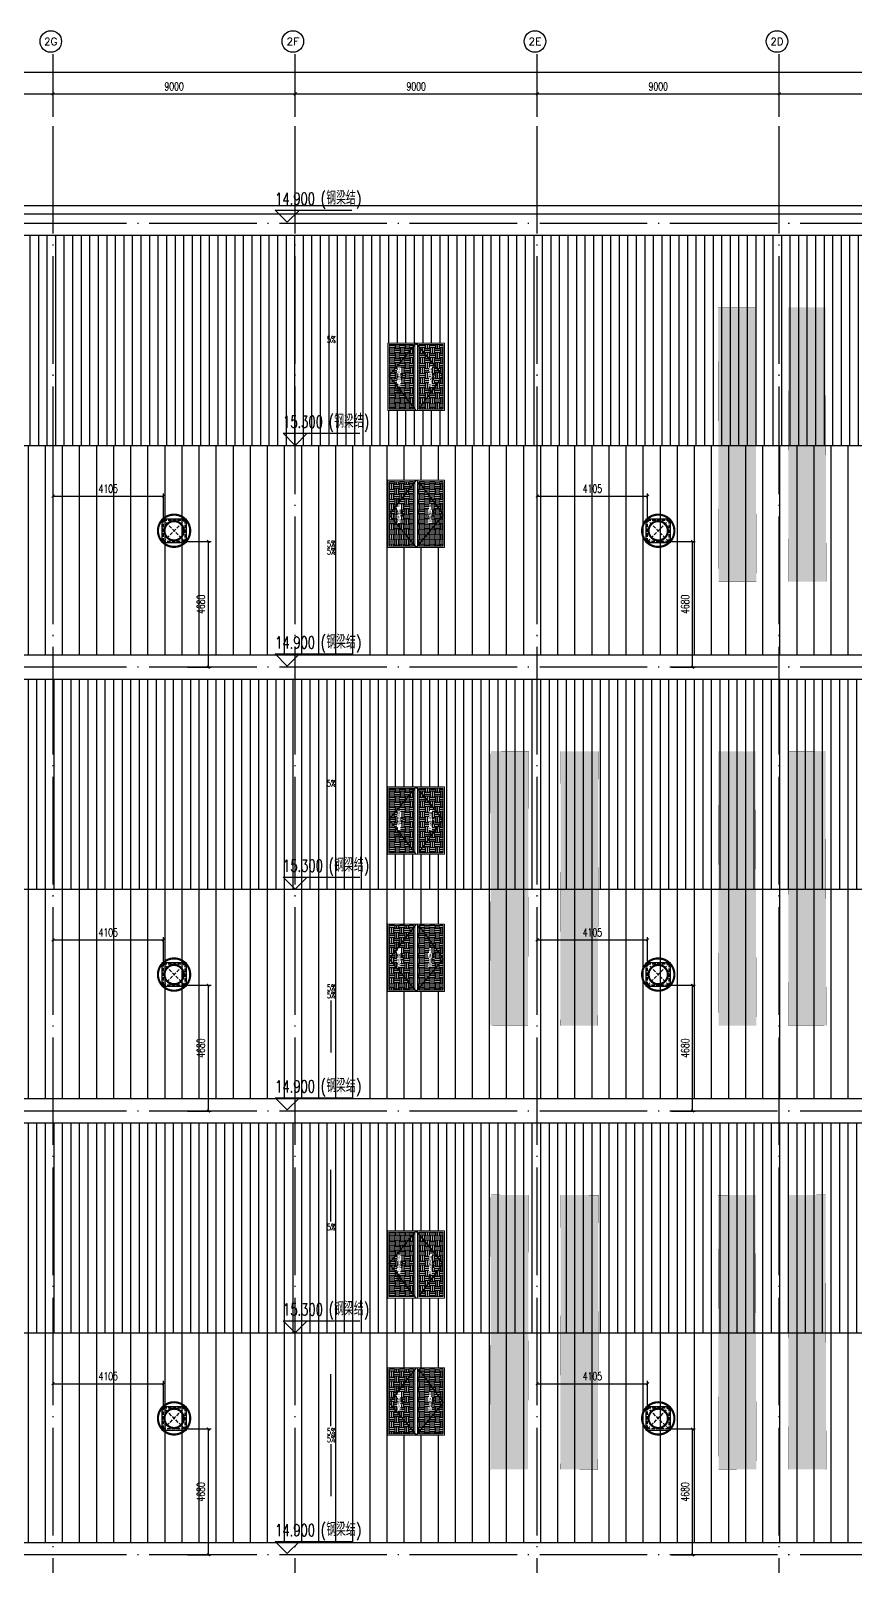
# Model space of a CAD drawing. Extents: x -555607 to 460190, y 498714 to 1664455.
# Drawn here: x 316315 to 346972, y 672646 to 729736 of the extents above; entities that cross this region are included whole.
import ezdxf
from ezdxf.enums import TextEntityAlignment as Align

# ---------------------------------------------------------------- set-up
doc = ezdxf.new("R2010")
doc.units = 0
doc.header["$LTSCALE"] = 1000
doc.header["$MEASUREMENT"] = 0
for name, pattern in [('DASH', [0.35, 0.25, -0.1]), ('DOTE', [2.42, 2, -0.2, 0.02, -0.2]), ('HIDDEN', [9.525, 6.35, -3.175])]:
    doc.linetypes.add(name, pattern=pattern)
doc.layers.get('Defpoints').update_dxf_attribs({"color": 210})
for name, color, linetype in [('99平面图例外参$0$A-HATCH-2', 251, 'Continuous'), ('A-AXIS-D', 1, 'Continuous'), ('A-AXIS-DOTE', 14, 'DOTE'), ('A-AXIS-DP', 126, 'Continuous'), ('A-AXIS-SYMB', 3, 'Continuous'), ('A-HATCH-2', 251, 'Continuous'), ('A-LIN-V', 9, 'Continuous'), ('A-SFCE', 30, 'Continuous'), ('A-WINDOW', 8, 'Continuous'), ('E-电气标注', 84, 'Continuous'), ('SPACE', 7, 'Continuous'), ('SPACE_HATCH', 8, 'Continuous'), ('参考线', 8, 'Continuous'), ('外框', 1, 'HIDDEN'), ('暖通', 7, 'Continuous')]:
    doc.layers.add(name, color=color, linetype=linetype)
doc.layers.add('成型线', color=3, linetype='Continuous', lineweight=18)
doc.styles.add('_TCH_AXIS', font='COMPLEX', dxfattribs={"bigfont": 'GBCBIG'})
doc.styles.add('_TCH_DIM', font='SIMPLEX', dxfattribs={"bigfont": 'GBCBIG'})
doc.styles.add('_TCH_DIM_T3', font='SIMPLEX', dxfattribs={"width": 0.705882, "bigfont": 'GBCBIG'})
doc.styles.add('_TCH_SPACE', font='SIMPLEX', dxfattribs={"height": 5, "bigfont": 'GBCBIG'})
doc.dimstyles.new('_TCH_ARCH&&100', dxfattribs={"dimtxt": 297.5, "dimasz": 100, "dimexe": 100, "dimexo": 100, "dimgap": 126.25, "dimtad": 1, "dimdec": 0, "dimzin": 0, "dimdsep": 46, "dimtxsty": '_TCH_DIM_T3', "dimblk": 'ARCHTICK', "dimcen": 0.09, "dimclrt": 7, "dimazin": 2, "dimtfac": 1, "dimtdec": 0, "dimtix": 1, "dimtmove": 2, "dimatfit": 3, "dimfxl": 100, "dimtolj": 1, "dimtzin": 0, "dimarcsym": 0})
pattern_1 = [(90, (0, 0), (-317.5, 0), [])]
pattern_2 = [(90, (0, 0), (-635, 0), [])]
pattern_3 = [(0, (0, 0), (187.5, 187.5), [187.5, -187.5]), (0, (0, 70.31), (187.5, 187.5), [187.5, -187.5]), (0, (0, 140.62), (187.5, 187.5), [187.5, -187.5]), (90, (23.44, 164.06), (-187.5, 187.5), [187.5, -187.5]), (90, (93.75, 164.06), (-187.5, 187.5), [187.5, -187.5]), (90, (164.06, 164.06), (-187.5, 187.5), [187.5, -187.5])]

# ---------------------------------------------------------------- blocks, each defined once
blk = doc.blocks.new('_ArchTick')
at = {"color": 0, "linetype": 'ByBlock', "const_width": 0.4}
blk.add_lwpolyline([(-0.5, -0.5), (0.5, 0.5)], dxfattribs=at)
blk = doc.blocks.new('*D423')
at = {"layer": 'A-AXIS-D', "color": 0, "lineweight": -2, "transparency": 16777216}
for p, q in [((308146, 726530), (308146, 727490)), ((308146, 727390), (317146, 727390)), ((317146, 726530), (317146, 727490))]:
    blk.add_line(p, q, dxfattribs=at)
at = {"layer": 'Defpoints', "color": 0, "transparency": 16777216}
for p in [(317146, 727390), (308146, 726430), (317146, 726430)]:
    blk.add_point(p, dxfattribs=at)
at = {"layer": 'A-AXIS-D', "color": 0, "lineweight": -2, "transparency": 16777216, "xscale": 100, "yscale": 100, "zscale": 100, "rotation": 180}
blk.add_blockref('_ArchTick', (308146, 727390), dxfattribs=at)
at = {"layer": 'A-AXIS-D', "color": 0, "lineweight": -2, "transparency": 16777216, "xscale": 100, "yscale": 100, "zscale": 100}
blk.add_blockref('_ArchTick', (317146, 727390), dxfattribs=at)
at = {"layer": 'A-AXIS-D', "color": 7, "transparency": 16777216, "insert": (312646, 727665), "char_height": 297.5, "attachment_point": 5, "style": '_TCH_DIM_T3'}
blk.add_mtext('\\A1;9000', dxfattribs=at)
blk = doc.blocks.new('*D424')
at = {"layer": 'A-AXIS-D', "color": 0, "lineweight": -2, "transparency": 16777216}
for p, q in [((317146, 726530), (317146, 727490)), ((317146, 727390), (326146, 727390)), ((326146, 726530), (326146, 727490))]:
    blk.add_line(p, q, dxfattribs=at)
at = {"layer": 'Defpoints', "color": 0, "transparency": 16777216}
for p in [(326146, 727390), (317146, 726430), (326146, 726430)]:
    blk.add_point(p, dxfattribs=at)
at = {"layer": 'A-AXIS-D', "color": 0, "lineweight": -2, "transparency": 16777216, "xscale": 100, "yscale": 100, "zscale": 100, "rotation": 180}
blk.add_blockref('_ArchTick', (317146, 727390), dxfattribs=at)
at = {"layer": 'A-AXIS-D', "color": 0, "lineweight": -2, "transparency": 16777216, "xscale": 100, "yscale": 100, "zscale": 100}
blk.add_blockref('_ArchTick', (326146, 727390), dxfattribs=at)
at = {"layer": 'A-AXIS-D', "color": 7, "transparency": 16777216, "insert": (321646, 727665), "char_height": 297.5, "attachment_point": 5, "style": '_TCH_DIM_T3'}
blk.add_mtext('\\A1;9000', dxfattribs=at)
blk = doc.blocks.new('*D425')
at = {"layer": 'A-AXIS-D', "color": 0, "lineweight": -2, "transparency": 16777216}
for p, q in [((326146, 726530), (326146, 727490)), ((326146, 727390), (335146, 727390)), ((335146, 726530), (335146, 727490))]:
    blk.add_line(p, q, dxfattribs=at)
at = {"layer": 'Defpoints', "color": 0, "transparency": 16777216}
for p in [(335146, 727390), (326146, 726430), (335146, 726430)]:
    blk.add_point(p, dxfattribs=at)
at = {"layer": 'A-AXIS-D', "color": 0, "lineweight": -2, "transparency": 16777216, "xscale": 100, "yscale": 100, "zscale": 100, "rotation": 180}
blk.add_blockref('_ArchTick', (326146, 727390), dxfattribs=at)
at = {"layer": 'A-AXIS-D', "color": 0, "lineweight": -2, "transparency": 16777216, "xscale": 100, "yscale": 100, "zscale": 100}
blk.add_blockref('_ArchTick', (335146, 727390), dxfattribs=at)
at = {"layer": 'A-AXIS-D', "color": 7, "transparency": 16777216, "insert": (330646, 727665), "char_height": 297.5, "attachment_point": 5, "style": '_TCH_DIM_T3'}
blk.add_mtext('\\A1;9000', dxfattribs=at)
blk = doc.blocks.new('*D426')
at = {"layer": 'A-AXIS-D', "color": 0, "lineweight": -2, "transparency": 16777216}
for p, q in [((335146, 726530), (335146, 727490)), ((335146, 727390), (344146, 727390)), ((344146, 726530), (344146, 727490))]:
    blk.add_line(p, q, dxfattribs=at)
at = {"layer": 'Defpoints', "color": 0, "transparency": 16777216}
for p in [(344146, 727390), (335146, 726430), (344146, 726430)]:
    blk.add_point(p, dxfattribs=at)
at = {"layer": 'A-AXIS-D', "color": 0, "lineweight": -2, "transparency": 16777216, "xscale": 100, "yscale": 100, "zscale": 100, "rotation": 180}
blk.add_blockref('_ArchTick', (335146, 727390), dxfattribs=at)
at = {"layer": 'A-AXIS-D', "color": 0, "lineweight": -2, "transparency": 16777216, "xscale": 100, "yscale": 100, "zscale": 100}
blk.add_blockref('_ArchTick', (344146, 727390), dxfattribs=at)
at = {"layer": 'A-AXIS-D', "color": 7, "transparency": 16777216, "insert": (339646, 727665), "char_height": 297.5, "attachment_point": 5, "style": '_TCH_DIM_T3'}
blk.add_mtext('\\A1;9000', dxfattribs=at)
blk = doc.blocks.new('*D427')
at = {"layer": 'A-AXIS-D', "color": 0, "lineweight": -2, "transparency": 16777216}
for p, q in [((344146, 726530), (344146, 727490)), ((344146, 727390), (353146, 727390)), ((353146, 726530), (353146, 727490))]:
    blk.add_line(p, q, dxfattribs=at)
at = {"layer": 'Defpoints', "color": 0, "transparency": 16777216}
for p in [(353146, 727390), (344146, 726430), (353146, 726430)]:
    blk.add_point(p, dxfattribs=at)
at = {"layer": 'A-AXIS-D', "color": 0, "lineweight": -2, "transparency": 16777216, "xscale": 100, "yscale": 100, "zscale": 100, "rotation": 180}
blk.add_blockref('_ArchTick', (344146, 727390), dxfattribs=at)
at = {"layer": 'A-AXIS-D', "color": 0, "lineweight": -2, "transparency": 16777216, "xscale": 100, "yscale": 100, "zscale": 100}
blk.add_blockref('_ArchTick', (353146, 727390), dxfattribs=at)
at = {"layer": 'A-AXIS-D', "color": 7, "transparency": 16777216, "insert": (348646, 727665), "char_height": 297.5, "attachment_point": 5, "style": '_TCH_DIM_T3'}
blk.add_mtext('\\A1;9000', dxfattribs=at)
blk = doc.blocks.new('*D431')
at = {"layer": 'A-AXIS-D', "color": 0, "lineweight": -2, "transparency": 16777216}
for p, q in [((213946, 726630), (213946, 728290)), ((213946, 728190), (371946, 728190)), ((371946, 726630), (371946, 728290))]:
    blk.add_line(p, q, dxfattribs=at)
at = {"layer": 'Defpoints', "color": 0, "transparency": 16777216}
for p in [(371946, 728190), (213946, 726530), (371946, 726530)]:
    blk.add_point(p, dxfattribs=at)
at = {"layer": 'A-AXIS-D', "color": 0, "lineweight": -2, "transparency": 16777216, "xscale": 100, "yscale": 100, "zscale": 100, "rotation": 180}
blk.add_blockref('_ArchTick', (213946, 728190), dxfattribs=at)
at = {"layer": 'A-AXIS-D', "color": 0, "lineweight": -2, "transparency": 16777216, "xscale": 100, "yscale": 100, "zscale": 100}
blk.add_blockref('_ArchTick', (371946, 728190), dxfattribs=at)
at = {"layer": 'A-AXIS-D', "color": 7, "transparency": 16777216, "insert": (292946, 728465), "char_height": 297.5, "attachment_point": 5, "style": '_TCH_DIM_T3'}
blk.add_mtext('\\A1;158000', dxfattribs=at)
blk = doc.blocks.new('44')
blk.add_wipeout([(277446, 745270), (279946, 745270), (279946, 747370), (277446, 747370)]).dxf.layer = '参考线'
at = {"layer": 'SPACE_HATCH'}
h = blk.add_hatch(dxfattribs=at)
h.set_pattern_fill('土壤', color=250, scale=50, style=0)
h.set_pattern_definition(pattern_3)
h.paths.add_polyline_path([(277496, 746420), (279896, 746420), (279896, 747320), (277496, 747320)])
h.paths.add_polyline_path([(278352, 746904), (279057, 746904), (279057, 747034), (278352, 747034)])
h.paths.add_polyline_path([(278591, 746811), (278817, 746811), (278817, 746895), (278591, 746895)])
h = blk.add_hatch(dxfattribs=at)
h.set_pattern_fill('土壤', color=250, scale=50, style=0)
h.set_pattern_definition(pattern_3)
h.paths.add_polyline_path([(277496, 746220), (279896, 746220), (279896, 745320), (277496, 745320)])
h.paths.add_polyline_path([(278352, 745724), (279057, 745724), (279057, 745854), (278352, 745854)])
h.paths.add_polyline_path([(278591, 745631), (278817, 745631), (278817, 745715), (278591, 745715)])
at = {"layer": '外框', "color": 250}
for points in [[(279946, 746320), (278658, 747320), (277446, 746320)], [(279896, 746220), (278658, 745320), (277446, 746320)]]:
    blk.add_lwpolyline(points, dxfattribs=at)
at = {"layer": '成型线', "color": 8}
for p, q in [((279946, 745270), (279946, 747370)), ((277446, 746370), (279946, 746370)), ((277446, 746270), (279946, 746270)), ((277496, 746420), (279896, 746420)), ((277496, 746220), (279896, 746220))]:
    blk.add_line(p, q, dxfattribs=at)
for points in [[(279946, 745270), (277446, 745270), (277446, 747370), (279946, 747370)], [(277496, 746420), (277496, 747320), (279896, 747320), (279896, 746420)], [(279896, 746220), (279896, 745320), (277496, 745320), (277496, 746220)]]:
    blk.add_lwpolyline(points, dxfattribs=at)
at = {"layer": 'SPACE', "color": 250, "style": '_TCH_SPACE'}
for p in [(278365, 746930), (278365, 745750)]:
    blk.add_text('自然排烟窗，有效面积', height=96.5, dxfattribs=at).set_placement(p)
at = {"layer": 'SPACE', "color": 250, "style": '_TCH_SPACE', "width": 0.705882}
for s, height, p in [('2.16m', 59.5, (278600, 746828)), ('2', 29.8, (278792, 746863)), ('2.16m', 59.5, (278600, 745648)), ('2', 29.8, (278792, 745683))]:
    blk.add_text(s, height=height, dxfattribs=at).set_placement(p)
blk = doc.blocks.new('eeee')
at = {"layer": 'A-LIN-V'}
blk.add_blockref('44', (16550, 81000), dxfattribs=at)
at = {"layer": 'A-LIN-V', "xscale": -0.9999999999999998}
blk.add_blockref('44', (579042, 81000), dxfattribs=at)
blk = doc.blocks.new('423432432222')
at = {"layer": 'A-WINDOW', "rotation": 90}
blk.add_blockref('eeee', (1193916, 416524), dxfattribs=at)
blk = doc.blocks.new('242343243')
at = {"layer": 'A-WINDOW'}
for p in [(-35950, 0), (-35950, -16500), (-35950, -33000)]:
    blk.add_blockref('423432432222', p, dxfattribs=at)
blk = doc.blocks.new('fengji')
at = {"layer": '暖通', "color": 7, "linetype": 'DASH', "ltscale": 0.5}
for p, q in [((-395, 395), (395, -395)), ((395, 395), (-395, -395))]:
    blk.add_line(p, q, dxfattribs=at)
at = {"layer": '暖通', "color": 7, "const_width": 79.8}
for points in [[(0, -600, -1), (0, 600, -1)], [(0, -600, 1), (0, 600, 1)]]:
    blk.add_lwpolyline(points, format="xyb", dxfattribs=at)
at = {"layer": '暖通', "color": 7, "ltscale": 0.5}
blk.add_lwpolyline([(-445, 445), (445, 445), (445, -445), (-445, -445)], close=True, dxfattribs=at)
at = {"layer": '暖通', "color": 7, "linetype": 'DASH', "const_width": 79.8}
for points in [[(0, -358, -1), (0, 358, -1)], [(0, -358, 1), (0, 358, 1)]]:
    blk.add_lwpolyline(points, format="xyb", dxfattribs=at)
at = {"layer": '暖通', "color": 7, "linetype": 'DASH', "ltscale": 0.5}
blk.add_lwpolyline([(-395, 395), (395, 395), (395, -395), (-395, -395)], close=True, dxfattribs=at)
blk = doc.blocks.new('*D690')
at = {"layer": 'A-AXIS-DP', "color": 0, "lineweight": -2, "transparency": 16777216}
for p, q in [((335146, 711640), (335146, 712535)), ((339251, 711640), (339251, 712535)), ((335146, 712435), (339251, 712435))]:
    blk.add_line(p, q, dxfattribs=at)
at = {"layer": 'Defpoints', "color": 0, "transparency": 16777216}
for p in [(339251, 712435), (335146, 711540), (339251, 711540)]:
    blk.add_point(p, dxfattribs=at)
at = {"layer": 'A-AXIS-DP', "color": 0, "lineweight": -2, "transparency": 16777216, "xscale": 100, "yscale": 100, "zscale": 100, "rotation": 180}
blk.add_blockref('_ArchTick', (335146, 712435), dxfattribs=at)
at = {"layer": 'A-AXIS-DP', "color": 0, "lineweight": -2, "transparency": 16777216, "xscale": 100, "yscale": 100, "zscale": 100}
blk.add_blockref('_ArchTick', (339251, 712435), dxfattribs=at)
at = {"layer": 'A-AXIS-DP', "color": 7, "transparency": 16777216, "insert": (337198, 712710), "char_height": 297.5, "attachment_point": 5, "style": '_TCH_DIM_T3'}
blk.add_mtext('\\A1;4105', dxfattribs=at)
blk = doc.blocks.new('*D691')
at = {"layer": 'A-AXIS-DP', "color": 0, "lineweight": -2, "transparency": 16777216}
for p, q in [((317146, 711640), (317146, 712535)), ((321251, 711640), (321251, 712535)), ((317146, 712435), (321251, 712435))]:
    blk.add_line(p, q, dxfattribs=at)
at = {"layer": 'Defpoints', "color": 0, "transparency": 16777216}
for p in [(321251, 712435), (317146, 711540), (321251, 711540)]:
    blk.add_point(p, dxfattribs=at)
at = {"layer": 'A-AXIS-DP', "color": 0, "lineweight": -2, "transparency": 16777216, "xscale": 100, "yscale": 100, "zscale": 100, "rotation": 180}
blk.add_blockref('_ArchTick', (317146, 712435), dxfattribs=at)
at = {"layer": 'A-AXIS-DP', "color": 0, "lineweight": -2, "transparency": 16777216, "xscale": 100, "yscale": 100, "zscale": 100}
blk.add_blockref('_ArchTick', (321251, 712435), dxfattribs=at)
at = {"layer": 'A-AXIS-DP', "color": 7, "transparency": 16777216, "insert": (319198, 712710), "char_height": 297.5, "attachment_point": 5, "style": '_TCH_DIM_T3'}
blk.add_mtext('\\A1;4105', dxfattribs=at)
blk = doc.blocks.new('*D737')
at = {"layer": 'A-AXIS-DP', "color": 0, "lineweight": -2, "transparency": 16777216}
for p, q in [((340141, 710750), (341020, 710750)), ((340920, 706070), (340920, 710750)), ((340141, 706070), (341020, 706070))]:
    blk.add_line(p, q, dxfattribs=at)
at = {"layer": 'Defpoints', "color": 0, "transparency": 16777216}
for p in [(340041, 710750), (340920, 710750), (340041, 706070)]:
    blk.add_point(p, dxfattribs=at)
at = {"layer": 'A-AXIS-DP', "color": 0, "lineweight": -2, "transparency": 16777216, "xscale": 100, "yscale": 100, "zscale": 100}
for p, rotation in [((340920, 710750), 90), ((340920, 706070), 270)]:
    blk.add_blockref('_ArchTick', p, dxfattribs=dict(at, rotation=rotation))
at = {"layer": 'A-AXIS-DP', "color": 7, "transparency": 16777216, "insert": (340645, 708410), "char_height": 297.5, "attachment_point": 5, "rotation": 90, "style": '_TCH_DIM_T3'}
blk.add_mtext('\\A1;4680', dxfattribs=at)
blk = doc.blocks.new('*D738')
at = {"layer": 'A-AXIS-DP', "color": 0, "lineweight": -2, "transparency": 16777216}
for p, q in [((322141, 710750), (323020, 710750)), ((322920, 706070), (322920, 710750)), ((322141, 706070), (323020, 706070))]:
    blk.add_line(p, q, dxfattribs=at)
at = {"layer": 'Defpoints', "color": 0, "transparency": 16777216}
for p in [(322041, 710750), (322920, 710750), (322041, 706070)]:
    blk.add_point(p, dxfattribs=at)
at = {"layer": 'A-AXIS-DP', "color": 0, "lineweight": -2, "transparency": 16777216, "xscale": 100, "yscale": 100, "zscale": 100}
for p, rotation in [((322920, 710750), 90), ((322920, 706070), 270)]:
    blk.add_blockref('_ArchTick', p, dxfattribs=dict(at, rotation=rotation))
at = {"layer": 'A-AXIS-DP', "color": 7, "transparency": 16777216, "insert": (322645, 708410), "char_height": 297.5, "attachment_point": 5, "rotation": 90, "style": '_TCH_DIM_T3'}
blk.add_mtext('\\A1;4680', dxfattribs=at)
blk = doc.blocks.new('*D745')
at = {"layer": 'A-AXIS-DP', "color": 0, "lineweight": -2, "transparency": 16777216}
for p, q in [((335146, 695140), (335146, 696035)), ((335146, 695935), (339251, 695935)), ((339251, 695140), (339251, 696035))]:
    blk.add_line(p, q, dxfattribs=at)
at = {"layer": 'Defpoints', "color": 0, "transparency": 16777216}
for p in [(339251, 695935), (335146, 695040), (339251, 695040)]:
    blk.add_point(p, dxfattribs=at)
at = {"layer": 'A-AXIS-DP', "color": 0, "lineweight": -2, "transparency": 16777216, "xscale": 100, "yscale": 100, "zscale": 100, "rotation": 180}
blk.add_blockref('_ArchTick', (335146, 695935), dxfattribs=at)
at = {"layer": 'A-AXIS-DP', "color": 0, "lineweight": -2, "transparency": 16777216, "xscale": 100, "yscale": 100, "zscale": 100}
blk.add_blockref('_ArchTick', (339251, 695935), dxfattribs=at)
at = {"layer": 'A-AXIS-DP', "color": 7, "transparency": 16777216, "insert": (337198, 696210), "char_height": 297.5, "attachment_point": 5, "style": '_TCH_DIM_T3'}
blk.add_mtext('\\A1;4105', dxfattribs=at)
blk = doc.blocks.new('*D746')
at = {"layer": 'A-AXIS-DP', "color": 0, "lineweight": -2, "transparency": 16777216}
for p, q in [((317146, 695140), (317146, 696035)), ((317146, 695935), (321251, 695935)), ((321251, 695140), (321251, 696035))]:
    blk.add_line(p, q, dxfattribs=at)
at = {"layer": 'Defpoints', "color": 0, "transparency": 16777216}
for p in [(321251, 695935), (317146, 695040), (321251, 695040)]:
    blk.add_point(p, dxfattribs=at)
at = {"layer": 'A-AXIS-DP', "color": 0, "lineweight": -2, "transparency": 16777216, "xscale": 100, "yscale": 100, "zscale": 100, "rotation": 180}
blk.add_blockref('_ArchTick', (317146, 695935), dxfattribs=at)
at = {"layer": 'A-AXIS-DP', "color": 0, "lineweight": -2, "transparency": 16777216, "xscale": 100, "yscale": 100, "zscale": 100}
blk.add_blockref('_ArchTick', (321251, 695935), dxfattribs=at)
at = {"layer": 'A-AXIS-DP', "color": 7, "transparency": 16777216, "insert": (319198, 696210), "char_height": 297.5, "attachment_point": 5, "style": '_TCH_DIM_T3'}
blk.add_mtext('\\A1;4105', dxfattribs=at)
blk = doc.blocks.new('*D751')
at = {"layer": 'A-AXIS-DP', "color": 0, "lineweight": -2, "transparency": 16777216}
for p, q in [((340141, 694250), (341020, 694250)), ((340920, 689570), (340920, 694250)), ((340141, 689570), (341020, 689570))]:
    blk.add_line(p, q, dxfattribs=at)
at = {"layer": 'Defpoints', "color": 0, "transparency": 16777216}
for p in [(340041, 694250), (340920, 694250), (340041, 689570)]:
    blk.add_point(p, dxfattribs=at)
at = {"layer": 'A-AXIS-DP', "color": 0, "lineweight": -2, "transparency": 16777216, "xscale": 100, "yscale": 100, "zscale": 100}
for p, rotation in [((340920, 694250), 90), ((340920, 689570), 270)]:
    blk.add_blockref('_ArchTick', p, dxfattribs=dict(at, rotation=rotation))
at = {"layer": 'A-AXIS-DP', "color": 7, "transparency": 16777216, "insert": (340645, 691910), "char_height": 297.5, "attachment_point": 5, "rotation": 90, "style": '_TCH_DIM_T3'}
blk.add_mtext('\\A1;4680', dxfattribs=at)
blk = doc.blocks.new('*D752')
at = {"layer": 'A-AXIS-DP', "color": 0, "lineweight": -2, "transparency": 16777216}
for p, q in [((322141, 694250), (323020, 694250)), ((322920, 689570), (322920, 694250)), ((322141, 689570), (323020, 689570))]:
    blk.add_line(p, q, dxfattribs=at)
at = {"layer": 'Defpoints', "color": 0, "transparency": 16777216}
for p in [(322041, 694250), (322920, 694250), (322041, 689570)]:
    blk.add_point(p, dxfattribs=at)
at = {"layer": 'A-AXIS-DP', "color": 0, "lineweight": -2, "transparency": 16777216, "xscale": 100, "yscale": 100, "zscale": 100}
for p, rotation in [((322920, 694250), 90), ((322920, 689570), 270)]:
    blk.add_blockref('_ArchTick', p, dxfattribs=dict(at, rotation=rotation))
at = {"layer": 'A-AXIS-DP', "color": 7, "transparency": 16777216, "insert": (322645, 691910), "char_height": 297.5, "attachment_point": 5, "rotation": 90, "style": '_TCH_DIM_T3'}
blk.add_mtext('\\A1;4680', dxfattribs=at)
blk = doc.blocks.new('*D759')
at = {"layer": 'A-AXIS-DP', "color": 0, "lineweight": -2, "transparency": 16777216}
for p, q in [((335146, 678640), (335146, 679535)), ((335146, 679435), (339251, 679435)), ((339251, 678640), (339251, 679535))]:
    blk.add_line(p, q, dxfattribs=at)
at = {"layer": 'Defpoints', "color": 0, "transparency": 16777216}
for p in [(339251, 679435), (335146, 678540), (339251, 678540)]:
    blk.add_point(p, dxfattribs=at)
at = {"layer": 'A-AXIS-DP', "color": 0, "lineweight": -2, "transparency": 16777216, "xscale": 100, "yscale": 100, "zscale": 100, "rotation": 180}
blk.add_blockref('_ArchTick', (335146, 679435), dxfattribs=at)
at = {"layer": 'A-AXIS-DP', "color": 0, "lineweight": -2, "transparency": 16777216, "xscale": 100, "yscale": 100, "zscale": 100}
blk.add_blockref('_ArchTick', (339251, 679435), dxfattribs=at)
at = {"layer": 'A-AXIS-DP', "color": 7, "transparency": 16777216, "insert": (337198, 679710), "char_height": 297.5, "attachment_point": 5, "style": '_TCH_DIM_T3'}
blk.add_mtext('\\A1;4105', dxfattribs=at)
blk = doc.blocks.new('*D760')
at = {"layer": 'A-AXIS-DP', "color": 0, "lineweight": -2, "transparency": 16777216}
for p, q in [((317146, 678640), (317146, 679535)), ((317146, 679435), (321251, 679435)), ((321251, 678640), (321251, 679535))]:
    blk.add_line(p, q, dxfattribs=at)
at = {"layer": 'Defpoints', "color": 0, "transparency": 16777216}
for p in [(321251, 679435), (317146, 678540), (321251, 678540)]:
    blk.add_point(p, dxfattribs=at)
at = {"layer": 'A-AXIS-DP', "color": 0, "lineweight": -2, "transparency": 16777216, "xscale": 100, "yscale": 100, "zscale": 100, "rotation": 180}
blk.add_blockref('_ArchTick', (317146, 679435), dxfattribs=at)
at = {"layer": 'A-AXIS-DP', "color": 0, "lineweight": -2, "transparency": 16777216, "xscale": 100, "yscale": 100, "zscale": 100}
blk.add_blockref('_ArchTick', (321251, 679435), dxfattribs=at)
at = {"layer": 'A-AXIS-DP', "color": 7, "transparency": 16777216, "insert": (319198, 679710), "char_height": 297.5, "attachment_point": 5, "style": '_TCH_DIM_T3'}
blk.add_mtext('\\A1;4105', dxfattribs=at)
blk = doc.blocks.new('*D765')
at = {"layer": 'A-AXIS-DP', "color": 0, "lineweight": -2, "transparency": 16777216}
for p, q in [((340141, 677750), (341020, 677750)), ((340920, 673070), (340920, 677750)), ((340141, 673070), (341020, 673070))]:
    blk.add_line(p, q, dxfattribs=at)
at = {"layer": 'Defpoints', "color": 0, "transparency": 16777216}
for p in [(340041, 677750), (340920, 677750), (340041, 673070)]:
    blk.add_point(p, dxfattribs=at)
at = {"layer": 'A-AXIS-DP', "color": 0, "lineweight": -2, "transparency": 16777216, "xscale": 100, "yscale": 100, "zscale": 100}
for p, rotation in [((340920, 677750), 90), ((340920, 673070), 270)]:
    blk.add_blockref('_ArchTick', p, dxfattribs=dict(at, rotation=rotation))
at = {"layer": 'A-AXIS-DP', "color": 7, "transparency": 16777216, "insert": (340645, 675410), "char_height": 297.5, "attachment_point": 5, "rotation": 90, "style": '_TCH_DIM_T3'}
blk.add_mtext('\\A1;4680', dxfattribs=at)
blk = doc.blocks.new('*D766')
at = {"layer": 'A-AXIS-DP', "color": 0, "lineweight": -2, "transparency": 16777216}
for p, q in [((322141, 677750), (323020, 677750)), ((322920, 673070), (322920, 677750)), ((322141, 673070), (323020, 673070))]:
    blk.add_line(p, q, dxfattribs=at)
at = {"layer": 'Defpoints', "color": 0, "transparency": 16777216}
for p in [(322041, 677750), (322920, 677750), (322041, 673070)]:
    blk.add_point(p, dxfattribs=at)
at = {"layer": 'A-AXIS-DP', "color": 0, "lineweight": -2, "transparency": 16777216, "xscale": 100, "yscale": 100, "zscale": 100}
for p, rotation in [((322920, 677750), 90), ((322920, 673070), 270)]:
    blk.add_blockref('_ArchTick', p, dxfattribs=dict(at, rotation=rotation))
at = {"layer": 'A-AXIS-DP', "color": 7, "transparency": 16777216, "insert": (322645, 675410), "char_height": 297.5, "attachment_point": 5, "rotation": 90, "style": '_TCH_DIM_T3'}
blk.add_mtext('\\A1;4680', dxfattribs=at)
blk = doc.blocks.new('w42343eeee')
at = {"color": 250}
blk.add_wipeout([(367285, 568212), (365883, 568215), (365906, 578415), (367306, 578412)], dxfattribs=at).dxf.layer = '参考线'
at = {"layer": '99平面图例外参$0$A-HATCH-2'}
h = blk.add_hatch(dxfattribs=at)
h.set_pattern_fill('ANSI33', color=250, scale=75)
h.set_pattern_definition([(45, (1135667.22, 924695.12), (-168.3798, 168.3798), []), (45, (1135835.6, 924695.12), (-168.3798, 168.3798), [119.0625, -59.53125])])
h.paths.add_polyline_path([(366843, 550430), (365843, 550432)])
h.paths.add_polyline_path([(365906, 578415), (367306, 578412), (367283, 568212), (365883, 568215)])
at = {"layer": 'E-电气标注', "color": 250, "const_width": 5}
blk.add_lwpolyline([(365906, 578415), (365883, 568215), (367283, 568212), (367306, 578412)], close=True, dxfattribs=at)
blk = doc.blocks.new('w242343')
at = {"layer": 'A-SFCE', "color": 250, "rotation": 0.1299680659603089}
for p in [(40598435280.270523, 3385133791.481768), (40598437880.273621, 3385133791.481754)]:
    blk.add_blockref('w42343eeee', p, dxfattribs=at)
at = {"layer": 'A-SFCE', "color": 250, "xscale": -1, "rotation": 0.1299680659603089}
for p in [(40599176932.523407, 3385135467.929079), (40599179532.499763, 3385135479.724595)]:
    blk.add_blockref('w42343eeee', p, dxfattribs=at)
at = {"layer": 'A-SFCE', "color": 250, "rotation": 0.1299680659603089}
for p in [(40598435242.842438, 3385150291.439318), (40598437842.845581, 3385150291.439304)]:
    blk.add_blockref('w42343eeee', p, dxfattribs=at)
at = {"layer": 'A-SFCE', "color": 250, "xscale": -1, "rotation": 0.1299680659603089}
for p in [(40599176895.095306, 3385151967.886629), (40599179495.071693, 3385151979.682143)]:
    blk.add_blockref('w42343eeee', p, dxfattribs=at)
for p in [(40599176857.667191, 3385168467.844178), (40599179457.64357, 3385168479.639693)]:
    blk.add_blockref('w42343eeee', p, dxfattribs=at)
blk = doc.blocks.new('2312321321')
at = {"layer": '暖通', "rotation": 180}
for p in [(321645.8, 711145), (339645.8, 711145), (321645.8, 694645), (339645.8, 694645), (321645.8, 678145), (339645.8, 678145)]:
    blk.add_blockref('fengji', p, dxfattribs=at)
at = {"layer": 'A-AXIS-DP'}
for p1, p2, distance, picture, middle in [((317145.8, 711540), (321250.8, 711540), 895, '*D691', (319198.3, 712710)), ((335145.8, 711540), (339250.8, 711540), 895, '*D690', (337198.3, 712710)), ((322040.8, 706070), (322040.8, 710750), -879.2, '*D738', (322645, 708410)), ((340040.8, 706070), (340040.8, 710750), -879.2, '*D737', (340645, 708410)), ((317145.8, 695040), (321250.8, 695040), 895, '*D746', (319198.3, 696210)), ((335145.8, 695040), (339250.8, 695040), 895, '*D745', (337198.3, 696210)), ((322040.8, 689570), (322040.8, 694250), -879.2, '*D752', (322645, 691910)), ((340040.8, 689570), (340040.8, 694250), -879.2, '*D751', (340645, 691910)), ((317145.8, 678540), (321250.8, 678540), 895, '*D760', (319198.3, 679710)), ((335145.8, 678540), (339250.8, 678540), 895, '*D759', (337198.3, 679710)), ((322040.8, 673070), (322040.8, 677750), -879.2, '*D766', (322645, 675410)), ((340040.8, 673070), (340040.8, 677750), -879.2, '*D765', (340645, 675410))]:
    dim = blk.add_aligned_dim(p1=p1, p2=p2, distance=distance, dimstyle='_TCH_ARCH&&100', dxfattribs=at)
    dim.commit()
    dim.dimension.update_dxf_attribs({"geometry": picture, "text_midpoint": middle})

msp = doc.modelspace()

# ---------------------------------------------------------------- block references
at = {"layer": 'A-WINDOW', "rotation": 359.8700319340397}
msp.add_blockref('w242343', (-40606042043.5, -3292924822.4), dxfattribs=at)

# ---------------------------------------------------------------- next in the draw order: hatches: boundary and pattern name
at = {"layer": 'A-HATCH-2'}
h = msp.add_hatch(dxfattribs=at)
h.set_pattern_fill('ANSI31', color=250, scale=200, angle=45)
h.set_pattern_definition([(90, (5779.9, 120240.46), (-317.5, 2e-14), [])])
h.paths.add_polyline_path([(233880, 714320), (366415.7, 714320), (371645.8, 714320), (371645.8, 722120), (235379.5, 722120), (232849.3, 714320), (237560, 714320)])
h = msp.add_hatch(dxfattribs=at)
h.set_pattern_fill('ANSI31', color=250, scale=400, angle=45)
h.set_pattern_definition(pattern_2)
h.paths.add_polyline_path([(233880, 714320), (366415.7, 714320), (371645.8, 714320), (371645.8, 706520), (230319.1, 706520), (232849.3, 714320), (237560, 714320)])
h = msp.add_hatch(dxfattribs=at)
h.set_pattern_fill('ANSI31', color=250, scale=200, angle=45)
h.set_pattern_definition(pattern_1)
h.paths.add_polyline_path([(233880, 697820), (366415.7, 697820), (371645.8, 697820), (371645.8, 705620), (230027.1, 705620), (227495, 697820), (237560, 697820)])
h = msp.add_hatch(dxfattribs=at)
h.set_pattern_fill('ANSI31', color=250, scale=400, angle=45)
h.set_pattern_definition(pattern_2)
h.paths.add_polyline_path([(233880, 697820), (366415.7, 697820), (371645.8, 697820), (371645.8, 690020), (224966.7, 690020), (227495, 697820), (237560, 697820)])
h = msp.add_hatch(dxfattribs=at)
h.set_pattern_fill('ANSI31', color=250, scale=200, angle=45)
h.set_pattern_definition(pattern_1)
h.paths.add_polyline_path([(233880, 681320), (366415.7, 681320), (371645.8, 681320), (371645.8, 689120), (224674.8, 689120), (222141.3, 681320), (237560, 681320)])
h = msp.add_hatch(dxfattribs=at)
h.set_pattern_fill('ANSI31', color=250, scale=400, angle=45)
h.set_pattern_definition(pattern_2)
h.paths.add_polyline_path([(233880, 681320), (366415.7, 681320), (371645.8, 681320), (371645.8, 673520), (219614.4, 673520), (222144.6, 681320), (237560, 681320)])

# ---------------------------------------------------------------- next in the draw order: linework, layer by layer
at = {"layer": 'A-AXIS-D'}
for centre in [(317060.9, 729336.1), (326060.9, 729336.1), (335060.9, 729336.1), (344060.9, 729336.1)]:
    msp.add_circle(centre, 400, dxfattribs=at)
at = {"layer": 'A-AXIS-DOTE', "color": 250, "ltscale": 2}
for p, q in [((317145.8, 635071.1), (317145.8, 728870)), ((326145.8, 635071.1), (326145.8, 728870)), ((335145.8, 635071.1), (335145.8, 728870)), ((344145.8, 635071.1), (344145.8, 728870)), ((377960, 722570), (203750, 722570)), ((377960, 706070), (203750, 706070)), ((377960, 689570), (203750, 689570)), ((377960, 673070), (203750, 673070))]:
    msp.add_line(p, q, dxfattribs=at)
at = {"layer": 'A-AXIS-SYMB', "color": 8}
for p, q in [((325852.6, 722615.7), (325402.6, 723065.7)), ((325402.6, 723065.7), (328252.6, 723065.7)), ((325852.6, 722615.7), (326302.6, 723065.7)), ((326145.8, 714320), (325695.8, 714770)), ((325695.8, 714770), (328545.8, 714770)), ((326145.8, 714320), (326595.8, 714770)), ((325852.6, 706115.7), (325402.6, 706565.7)), ((325402.6, 706565.7), (328252.6, 706565.7)), ((325852.6, 706115.7), (326302.6, 706565.7)), ((326145.8, 697820), (325695.8, 698270)), ((325695.8, 698270), (328545.8, 698270)), ((326145.8, 697820), (325695.8, 698270)), ((325695.8, 698270), (328545.8, 698270)), ((326145.8, 697820), (326595.8, 698270)), ((326145.8, 697820), (326595.8, 698270)), ((327478.4, 693680), (327478.4, 691990)), ((327478.4, 691990), (327478.4, 691750)), ((325852.6, 689615.7), (325402.6, 690065.7)), ((325402.6, 690065.7), (328252.6, 690065.7)), ((325852.6, 689615.7), (326302.6, 690065.7)), ((327478.4, 687150), (327478.4, 687390)), ((327478.4, 687150), (327478.4, 687390)), ((327478.4, 685460), (327478.4, 687150)), ((327478.4, 685460), (327478.4, 687150)), ((326145.8, 681320), (325695.8, 681770)), ((325695.8, 681770), (328545.8, 681770)), ((326145.8, 681320), (325695.8, 681770)), ((325695.8, 681770), (328545.8, 681770)), ((326145.8, 681320), (326595.8, 681770)), ((326145.8, 681320), (326595.8, 681770)), ((327478.4, 679550), (327478.4, 679790)), ((327478.4, 677860), (327478.4, 679550)), ((327478.4, 677180), (327478.4, 675490)), ((327478.4, 675490), (327478.4, 675250)), ((325852.6, 673115.7), (325402.6, 673565.7)), ((325402.6, 673565.7), (328252.6, 673565.7)), ((325852.6, 673115.7), (326302.6, 673565.7))]:
    msp.add_line(p, q, dxfattribs=at)
for points in [[(327478.4, 718460, 0, 0, 0), (327478.4, 720150, 64, 0, 0), (327478.4, 720390, 0, 0, 0)], [(327478.4, 710860, 0, 0, 0), (327478.4, 712550, 64, 0, 0), (327478.4, 712790, 0, 0, 0)], [(327478.4, 710180, 0, 0, 0), (327478.4, 708490, 64, 0, 0), (327478.4, 708250, 0, 0, 0)], [(327478.4, 701960, 0, 0, 0), (327478.4, 703650, 64, 0, 0), (327478.4, 703890, 0, 0, 0)], [(327478.4, 701960, 0, 0, 0), (327478.4, 703650, 64, 0, 0), (327478.4, 703890, 0, 0, 0)], [(327478.4, 694360, 0, 0, 0), (327478.4, 696050, 64, 0, 0), (327478.4, 696290, 0, 0, 0)]]:
    msp.add_lwpolyline(points, format="xyseb", dxfattribs=at)
at = {"layer": 'A-LIN-V', "color": 8}
for points in [[(371645.8, 722120), (235379.5, 722120)], [(371645.8, 706520), (230319.1, 706520)], [(371645.8, 705620), (230027.1, 705620)], [(371645.8, 690020), (224966.7, 690020)], [(371645.8, 689120), (224674.8, 689120)], [(371645.8, 673520), (219614.4, 673520)]]:
    msp.add_lwpolyline(points, dxfattribs=at)
at = {"layer": 'A-SFCE', "color": 8}
for points in [[(214545.8, 654570), (213945.8, 654570), (213945.8, 639420), (371945.8, 639420), (371945.8, 639420), (371945.8, 723220), (235420.9, 723220), (213945.8, 657017.5), (213945.8, 656070)], [(214245.8, 654270), (214245.8, 639720), (371645.8, 639720), (371645.8, 722920), (235639, 722920), (214245.8, 656970), (214245.8, 656370)], [(232849.3, 714320), (371645.8, 714320)], [(227495, 697820), (371645.8, 697820)], [(222141.3, 681320), (371645.8, 681320)]]:
    msp.add_lwpolyline(points, dxfattribs=at)

# ---------------------------------------------------------------- next in the draw order: texts
at = {"layer": 'A-AXIS-D', "color": 7, "style": '_TCH_AXIS'}
for s, height, p, p2 in [('2G', 270.86, (316815.8, 729200.7), (317306, 729200.7)), ('2F', 282.17, (325819.1, 729195), (326302.8, 729195)), ('2E', 282.17, (334819.1, 729195), (335302.8, 729195)), ('2D', 276.42, (343817.4, 729197.9), (344304.4, 729197.9))]:
    msp.add_text(s, height=height, dxfattribs=at).set_placement(p, p2, align=Align.FIT)
at = {"layer": 'A-AXIS-SYMB', "color": 8, "style": '_TCH_DIM', "width": 0.705882}
for s, height, p in [('14.900', 446.25, (325401.8, 723265.7)), ('(', 446.2, (327096.8, 723265.7)), (')', 446.2, (328412.7, 723265.7)), ('5%', 238, (327326.4, 718138)), ('15.300', 446.25, (325695, 714970)), ('(', 446.2, (327390, 714970)), (')', 446.2, (328705.9, 714970)), ('5%', 238, (327326.4, 710538)), ('5%', 238, (327326.4, 710264)), ('14.900', 446.25, (325401.8, 706765.7)), ('(', 446.2, (327096.8, 706765.7)), (')', 446.2, (328412.7, 706765.7)), ('5%', 238, (327326.4, 701638)), ('5%', 238, (327326.4, 701638)), ('15.300', 446.25, (325695, 698470)), ('15.300', 446.25, (325695, 698470)), ('(', 446.2, (327390, 698470)), ('(', 446.2, (327390, 698470)), (')', 446.2, (328705.9, 698470)), (')', 446.2, (328705.9, 698470)), ('5%', 238, (327326.4, 694038)), ('5%', 238, (327326.4, 693764)), ('(', 446.2, (327096.8, 690265.7)), (')', 446.2, (328412.7, 690265.7)), ('14.900', 446.25, (325401.8, 690265.7)), ('5%', 238, (327326.4, 685138)), ('5%', 238, (327326.4, 685138)), ('15.300', 446.25, (325695, 681970)), ('15.300', 446.25, (325695, 681970)), ('(', 446.2, (327390, 681970)), ('(', 446.2, (327390, 681970)), (')', 446.2, (328705.9, 681970)), (')', 446.2, (328705.9, 681970)), ('5%', 238, (327326.4, 677538)), ('5%', 238, (327326.4, 677264)), ('(', 446.2, (327096.8, 673765.7)), (')', 446.2, (328412.7, 673765.7)), ('14.900', 446.25, (325401.8, 673765.7))]:
    msp.add_text(s, height=height, dxfattribs=at).set_placement(p)
at = {"layer": 'A-AXIS-SYMB', "color": 8, "style": '_TCH_DIM'}
for p in [(327306.8, 723265.7), (327600, 714970), (327306.8, 706765.7), (327600, 698470), (327600, 698470), (327306.8, 690265.7), (327600, 681970), (327600, 681970), (327306.8, 673765.7)]:
    msp.add_text('钢梁结', height=506.38, dxfattribs=at).set_placement(p)

# ---------------------------------------------------------------- next in the draw order: dimensions: what is measured, and where the dimension line sits
at = {"layer": 'A-AXIS-D'}
for base, p1, p2, text, picture, middle in [((371945.8, 728190), (213945.8, 726530), (371945.8, 726530), '158000', '*D431', (292945.8, 728465)), ((317145.8, 727390), (308145.8, 726430), (317145.8, 726430), '9000', '*D423', (312645.8, 727665)), ((326145.8, 727390), (317145.8, 726430), (326145.8, 726430), '9000', '*D424', (321645.8, 727665)), ((335145.8, 727390), (326145.8, 726430), (335145.8, 726430), '9000', '*D425', (330645.8, 727665)), ((344145.8, 727390), (335145.8, 726430), (344145.8, 726430), '9000', '*D426', (339645.8, 727665)), ((353145.8, 727390), (344145.8, 726430), (353145.8, 726430), '9000', '*D427', (348645.8, 727665))]:
    dim = msp.add_linear_dim(base=base, p1=p1, p2=p2, angle=0, text=text, dimstyle='_TCH_ARCH&&100', dxfattribs=at)
    dim.commit()
    dim.dimension.update_dxf_attribs({"geometry": picture, "text_midpoint": middle, "dimtype": 129})

# ---------------------------------------------------------------- next in the draw order: block references
at = {"layer": 'A-WINDOW'}
msp.add_blockref('242343243', (0, 0), dxfattribs=at)

# ---------------------------------------------------------------- next in the draw order: block references
at = {"layer": '暖通', "color": 7}
msp.add_blockref('2312321321', (0, 0), dxfattribs=at)

doc.saveas('drawing.dxf')
